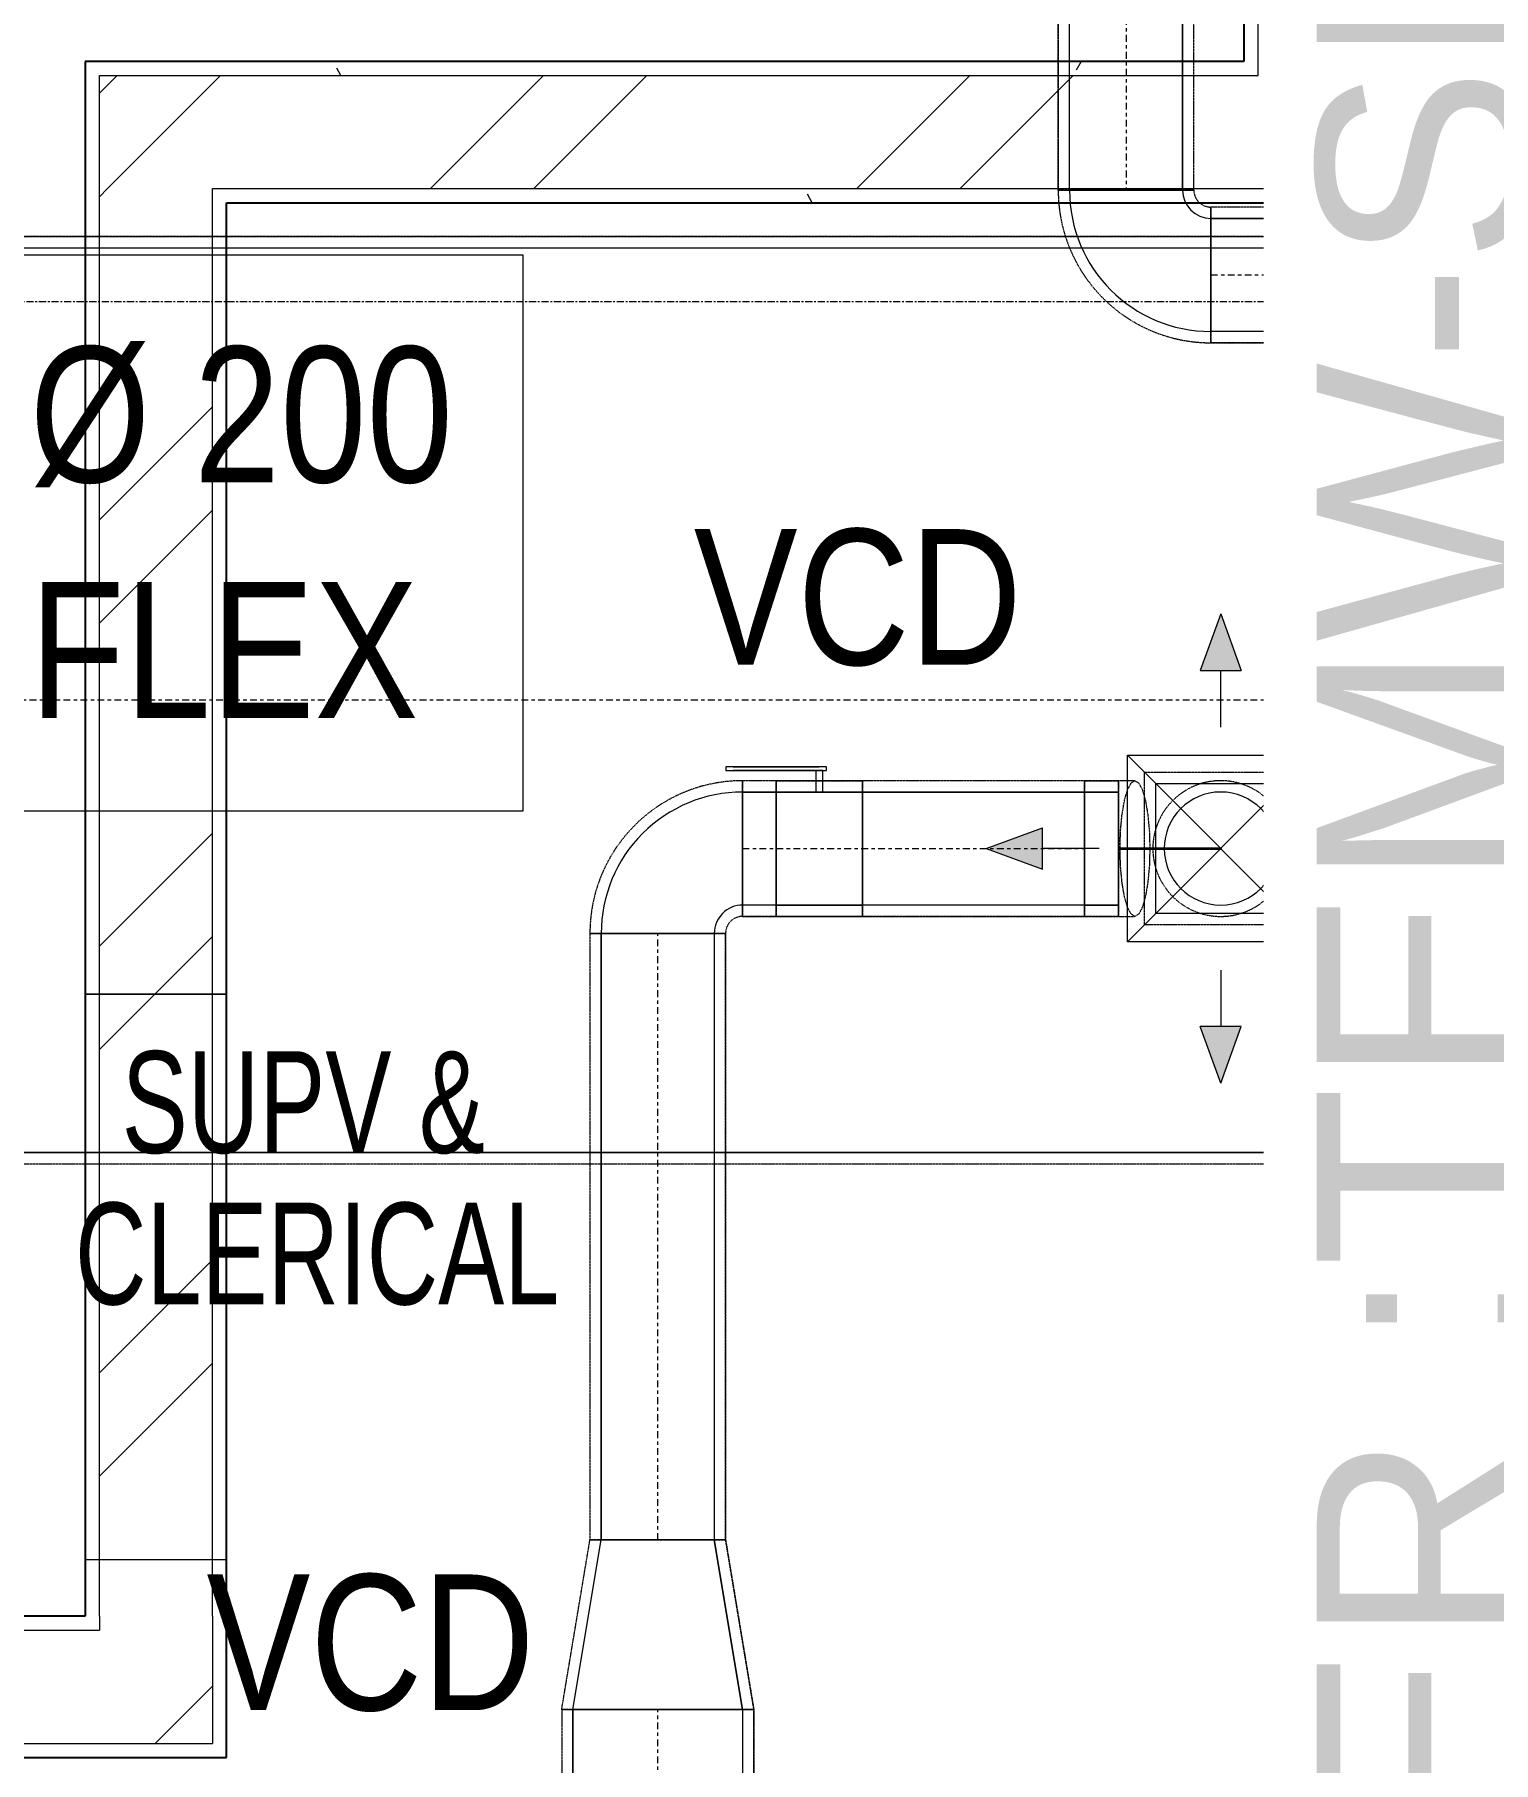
# Model space of a CAD drawing. Header units: inches. Extents: x -83664 to 20107, y -47222 to 19398.
# Drawn here: x 11663 to 14244, y -21348 to -18292 of the extents above; entities that cross this region are included whole.
import ezdxf

# ---------------------------------------------------------------- set-up
doc = ezdxf.new("R2010")
doc.units = ezdxf.units.IN
doc.header["$MEASUREMENT"] = 0
for name, pattern in [('Center', [29.999999, 12, -6, 6, -6]), ('Grid Line', [22.225, 12.7, -3.175, 3.175, -3.175]), ('Hidden 0_50', [1.0584, 0.5292, -0.5292])]:
    doc.linetypes.add(name, pattern=pattern)
for name, color, linetype, lineweight in [('A-DETL-GENF', 7, 'Continuous', 9), ('A-WALL', 7, 'Continuous', 9), ('A-WALL-PATT', 7, 'Continuous', 25), ('G-ANNO-TEXT', 7, 'Continuous', 9), ('M-HVAC-CDFF', 7, 'Continuous', 9), ('M-HVAC-DUCT-CNTR', 7, 'Center', 9), ('ROOM TAG', 7, 'Continuous', 9), ('S-GRID', 7, 'Continuous', 9)]:
    doc.layers.add(name, color=color, linetype=linetype, lineweight=lineweight)
for name, color, linetype, lineweight, true_color in [('FF ROOM TAG_dwg', 7, 'Continuous', 9, 0x767676), ('G-ANNO-SYMB', 7, 'Continuous', 9, 0x0091c9), ('M-HVAC-DUCT', 7, 'Continuous', 9, 0xffe97f)]:
    doc.layers.add(name, color=color, linetype=linetype, lineweight=lineweight, true_color=true_color)
doc.styles.add('Arial Narrow_20', font='ARIALN.TTF', dxfattribs={"width": 0.85, "height": 4572})
doc.styles.add('Arial Narrow_21', font='ARIALN.TTF', dxfattribs={"height": 240})
doc.styles.add('Arial_11', font='arial.ttf', dxfattribs={"height": 375})
pattern_1 = [(0, (0, 0), (1219.2, 304.8), [50.292, -864.108, 50.292, -864.108, -4876.8]), (0, (0, 0), (1219.2, 304.8), [-1828.8, 50.292, -1778.508, 50.292, -864.108, -2133.6]), (0, (0, 0), (1219.2, 304.8), [-4572, 50.292, -559.308, 50.292, -1473.708]), (120, (457.2, 152.4), (-873.56454, 903.45817), [50.292, -864.108, 50.292, -864.108, -4876.8]), (120, (457.2, 152.4), (-873.56454, 903.45817), [-1828.8, 50.292, -1778.508, 50.292, -864.108, -2133.6]), (120, (457.2, 152.4), (-873.56454, 903.45817), [-4572, 50.292, -559.308, 50.292, -1473.708]), (240, (609.6, 762), (-345.63546, -1208.25817), [50.292, -864.108, 50.292, -864.108, -4876.8]), (240, (609.6, 762), (-345.63546, -1208.25817), [-1828.8, 50.292, -1778.508, 50.292, -864.108, -2133.6]), (240, (609.6, 762), (-345.63546, -1208.25817), [-4572, 50.292, -559.308, 50.292, -1473.708])]
pattern_2 = [(45, (0, 0), (-377.1708, 377.1708), []), (45, (0, 571.5), (-377.1708, 377.1708), [])]

# ---------------------------------------------------------------- blocks, each defined once
blk = doc.blocks.new('GCE-AT-Supply Air Rectangular Diffuser - 230x230-7604639-FIRST FLOOR AC CONDITIONING LAYOUT - PART A')
at = {"layer": 'A-DETL-GENF', "true_color": 0xff7f00}
for points in [[(36.4, 315), (0, 415), (-36.4, 315)], [(-315, -36.4), (-315, 36.4), (-415, 0)], [(315, -36.4), (415, 0), (315, 36.4)], [(0, -415), (36.4, -315), (-36.4, -315)]]:
    blk.add_hatch(color=30, dxfattribs=at).paths.add_polyline_path(points)
at = {"layer": 'A-DETL-GENF', "color": 30, "true_color": 0xff7f00}
for p, q in [((0, 415), (-36.4, 315)), ((0, 415), (36.4, 315)), ((-36.4, 315), (36.4, 315)), ((0, 215), (0, 315)), ((-165, -165), (165, 165)), ((-165, 165), (165, -165)), ((-165, -165), (-165, 165)), ((-165, 165), (165, 165)), ((165, 165), (165, -165)), ((-415, 0), (-315, 36.4)), ((-315, -36.4), (-315, 36.4)), ((315, 36.4), (315, -36.4)), ((415, 0), (315, 36.4)), ((215, 0), (315, 0)), ((-415, 0), (-315, -36.4)), ((-215, 0), (-315, 0)), ((415, 0), (315, -36.4)), ((165, -165), (-165, -165)), ((0, -215), (0, -315)), ((36.4, -315), (-36.4, -315)), ((0, -415), (-36.4, -315)), ((0, -415), (36.4, -315))]:
    blk.add_line(p, q, dxfattribs=at)
blk = doc.blocks.new('M_Rectangular Transition - Length - Standard-8295429-FIRST FLOOR AC CONDITIONING LAYOUT - PART A')
at = {"layer": 'M-HVAC-DUCT', "color": 30, "true_color": 0xff7f00}
for p, q in [((0, 150), (0, -150)), ((0, 150), (300, 100)), ((0, 150), (300, 100)), ((0, -150), (0, 150)), ((300, -100), (300, 100)), ((300, 100), (300, -100)), ((0, -150), (300, -100)), ((300, -100), (0, -150))]:
    blk.add_line(p, q, dxfattribs=at)
blk = doc.blocks.new('M_Rectangular Elbow - Radius - 0_75 W-V33-FIRST FLOOR AC CONDITIONING LAYOUT - PART A')
at = {"layer": 'M-HVAC-DUCT', "color": 30, "true_color": 0xff7f00}
for p, q in [((-100, 150), (100, 150)), ((100, 150), (-100, 150)), ((-150, 100), (-150, -100)), ((-150, -100), (-150, 100))]:
    blk.add_line(p, q, dxfattribs=at)
for radius in [50, 50, 250, 250]:
    blk.add_arc((-150, 150), radius, 270, 0, dxfattribs=at)
blk = doc.blocks.new('M_Rectangular to Round Transition - Angle - 45 Degree-7600566-FIRST FLOOR AC CONDITIONING LAYOUT - PART A')
at = {"layer": 'M-HVAC-DUCT', "color": 30, "true_color": 0xff7f00}
for p, q in [((0, 100), (60.4, 100)), ((60.4, 100), (0, 100)), ((0, 100), (0, -100)), ((0, -100), (0, 100)), ((60.4, 0), (60.4, 100)), ((60.4, 0), (60.4, 100)), ((60.4, -100), (60.4, 0)), ((60.4, -100), (60.4, 0)), ((0, -100), (60.4, -100)), ((60.4, -100), (0, -100))]:
    blk.add_line(p, q, dxfattribs=at)
blk = doc.blocks.new('M_Rectangular to Round Transition - Angle - 45 Degree-V22-FIRST FLOOR AC CONDITIONING LAYOUT - PART A')
at = {"layer": 'M-HVAC-DUCT', "color": 30, "true_color": 0xff7f00}
for p, q in [((162294.4, 92218.2), (162524.4, 92218.2)), ((162294.4, 91988.2), (162294.4, 92218.2)), ((162524.4, 92218.2), (162524.4, 91988.2)), ((162524.4, 91988.2), (162294.4, 91988.2))]:
    blk.add_line(p, q, dxfattribs=at)
for start, end in [(90, 180), (0, 90), (180, 270), (270, 0)]:
    blk.add_arc((162409.4, 92103.2), 100, start, end, dxfattribs=at)
blk = doc.blocks.new('TEMW-ME-DMP-Volume Control Damper - Standard-V35-FIRST FLOOR AC CONDITIONING LAYOUT - PART A')
at = {"layer": 'M-HVAC-DUCT'}
for p, q in [((-165.1, 144.4), (-165.1, 138.1)), ((-152.4, 144.4), (-165.1, 144.4)), ((-165.1, 138.1), (-152.4, 138.1)), ((0, 144.4), (-152.4, 144.4)), ((-152.4, 144.4), (0, 144.4)), ((0, 138.1), (-152.4, 138.1)), ((-152.4, 138.1), (0, 138.1)), ((-6.3, 138.1), (-6.3, 100)), ((6.4, 138.1), (-6.3, 138.1)), ((6.4, 138.1), (-6.3, 138.1)), ((12.7, 144.4), (0, 144.4)), ((0, 138.1), (12.7, 138.1)), ((6.4, 100), (6.4, 138.1)), ((12.7, 138.1), (12.7, 144.4)), ((-76.2, 100), (-76.2, -100)), ((-76.2, -100), (-76.2, 100)), ((76.2, 100), (-76.2, 100)), ((-76.2, 100), (76.2, 100)), ((-76.2, 100), (76.2, 100)), ((-6.3, 100), (6.4, 100)), ((-6.3, 100), (6.4, 100)), ((76.2, 100), (76.2, -100)), ((76.2, -100), (76.2, 100)), ((-76.2, -100), (76.2, -100)), ((-76.2, -100), (76.2, -100)), ((-76.2, -100), (76.2, -100))]:
    blk.add_line(p, q, dxfattribs=at)
blk = doc.blocks.new('M_Rectangular Elbow - Radius - 0_75 W-7332084-FIRST FLOOR AC CONDITIONING LAYOUT - PART A')
at = {"layer": 'M-HVAC-DUCT', "color": 6, "true_color": 0xff00ff}
for p, q in [((-100, 150), (100, 150)), ((100, 150), (-100, 150)), ((-150, 100), (-150, -100)), ((-150, -100), (-150, 100))]:
    blk.add_line(p, q, dxfattribs=at)
for radius in [50, 50, 250, 250]:
    blk.add_arc((-150, 150), radius, 270, 0, dxfattribs=at)
blk = doc.blocks.new('TEMW-SMBZ-HO-BM-HVAC-00002_rvt-1-FIRST FLOOR AC CONDITIONING LAYOUT - PART A')
at = {"layer": 'M-HVAC-DUCT', "color": 6, "linetype": 'Hidden 0_50', "true_color": 0xff00ff}
for p, q in [((164930.8, 81489.5), (164930.8, 79805)), ((164930.8, 79805), (164930.8, 81489.5)), ((165170.8, 79805), (165170.8, 81489.5)), ((165170.8, 79805), (165170.8, 81489.5)), ((165170.8, 79805), (164930.8, 79805)), ((164930.8, 79805), (165170.8, 79805)), ((164930.8, 79805), (165170.8, 79805)), ((165170.8, 79805), (164930.8, 79805)), ((165200.8, 79535), (165200.8, 79775)), ((165200.8, 79775), (165200.8, 79535)), ((165700.8, 79775), (165200.8, 79775)), ((165700.8, 79775), (165200.8, 79775)), ((165200.8, 79535), (165200.8, 79775)), ((165200.8, 79775), (165200.8, 79535)), ((165700.8, 79535), (165700.8, 79775)), ((165700.8, 79775), (165700.8, 79535)), ((165700.8, 79775), (165700.8, 79535)), ((165700.8, 79535), (165700.8, 79775)), ((165200.8, 79535), (165700.8, 79535)), ((165700.8, 79535), (165200.8, 79535))]:
    blk.add_line(p, q, dxfattribs=at)
at = {"layer": 'M-HVAC-DUCT', "color": 6, "true_color": 0xff00ff}
for p, q in [((164950.8, 79805), (164950.8, 81489.5)), ((164950.8, 79805), (164950.8, 81489.5)), ((165150.8, 81489.5), (165150.8, 79805)), ((165150.8, 79805), (165150.8, 81489.5)), ((165150.8, 79805), (164950.8, 79805)), ((164950.8, 79805), (165150.8, 79805)), ((165200.8, 79755), (165200.8, 79555)), ((165200.8, 79555), (165200.8, 79755)), ((165200.8, 79755), (165700.8, 79755)), ((165700.8, 79755), (165200.8, 79755)), ((165700.8, 79755), (165700.8, 79555)), ((165700.8, 79555), (165700.8, 79755)), ((165700.8, 79555), (165200.8, 79555)), ((165700.8, 79555), (165200.8, 79555))]:
    blk.add_line(p, q, dxfattribs=at)
at = {"layer": 'M-HVAC-DUCT', "color": 30, "linetype": 'Hidden 0_50', "true_color": 0xff7f00}
for p, q in [((166333, 79722.7), (161353, 79722.7)), ((161353, 79722.7), (166333, 79722.7)), ((164372.3, 78520.4), (164372.3, 78760.4)), ((164372.3, 78760.4), (164372.3, 78520.4)), ((164977.3, 78760.4), (164372.3, 78760.4)), ((164977.3, 78760.4), (164372.3, 78760.4)), ((164372.3, 78520.4), (164372.3, 78760.4)), ((164372.3, 78760.4), (164372.3, 78520.4)), ((164977.3, 78520.4), (164977.3, 78760.4)), ((164977.3, 78760.4), (164977.3, 78520.4)), ((164977.3, 78760.4), (165037.7, 78760.4)), ((165037.7, 78760.4), (164977.3, 78760.4)), ((164977.3, 78520.4), (164977.3, 78760.4)), ((164977.3, 78760.4), (164977.3, 78520.4)), ((165066.5, 78760.4), (165037.7, 78760.4)), ((165037.7, 78760.4), (165037.7, 78520.4)), ((165037.7, 78760.4), (165037.7, 78520.4)), ((165066.5, 78760.4), (165037.7, 78760.4)), ((165037.7, 78640.4), (165037.7, 78760.4)), ((165037.7, 78640.4), (165037.7, 78760.4)), ((165083.2, 78505.4), (165083.2, 78775.4)), ((165083.2, 78775.4), (165353.2, 78775.4)), ((165353.2, 78775.4), (165353.2, 78505.4)), ((165037.7, 78520.4), (165037.7, 78640.4)), ((165037.7, 78520.4), (165037.7, 78640.4)), ((164372.3, 78520.4), (164977.3, 78520.4)), ((164977.3, 78520.4), (164372.3, 78520.4)), ((164977.3, 78520.4), (165037.7, 78520.4)), ((165037.7, 78520.4), (164977.3, 78520.4)), ((165037.7, 78520.4), (165066.5, 78520.4)), ((165037.7, 78520.4), (165066.5, 78520.4)), ((164342.3, 78490.4), (164102.3, 78490.4)), ((164102.3, 78490.4), (164342.3, 78490.4)), ((164102.3, 78490.4), (164102.3, 77417.8)), ((164102.3, 78490.4), (164102.3, 77417.8)), ((164102.3, 78490.4), (164342.3, 78490.4)), ((164342.3, 78490.4), (164102.3, 78490.4)), ((164342.3, 77417.8), (164342.3, 78490.4)), ((164342.3, 78490.4), (164342.3, 77417.8)), ((165353.2, 78505.4), (165083.2, 78505.4)), ((161353, 78082.7), (166333, 78082.7)), ((161353, 78082.7), (166333, 78082.7)), ((164052.3, 77117.8), (164102.3, 77417.8)), ((164052.3, 77117.8), (164102.3, 77417.8)), ((164342.3, 77417.8), (164102.3, 77417.8)), ((164102.3, 77417.8), (164342.3, 77417.8)), ((164342.3, 77417.8), (164102.3, 77417.8)), ((164102.3, 77417.8), (164342.3, 77417.8)), ((164392.3, 77117.8), (164342.3, 77417.8)), ((164342.3, 77417.8), (164392.3, 77117.8)), ((164392.3, 77117.8), (164052.3, 77117.8)), ((164052.3, 77117.8), (164392.3, 77117.8)), ((164052.3, 77117.8), (164052.3, 76512.8)), ((164052.3, 77117.8), (164052.3, 76512.8)), ((164052.3, 77117.8), (164392.3, 77117.8)), ((164392.3, 77117.8), (164052.3, 77117.8)), ((164392.3, 76512.8), (164392.3, 77117.8)), ((164392.3, 77117.8), (164392.3, 76512.8))]:
    blk.add_line(p, q, dxfattribs=at)
at = {"layer": 'M-HVAC-DUCT', "color": 30, "true_color": 0xff7f00}
for p, q in [((161353, 79702.7), (166333, 79702.7)), ((161353, 79702.7), (166333, 79702.7)), ((164372.3, 78740.4), (164372.3, 78540.4)), ((164372.3, 78540.4), (164372.3, 78740.4)), ((164372.3, 78740.4), (164977.3, 78740.4)), ((164977.3, 78740.4), (164372.3, 78740.4)), ((164977.3, 78740.4), (164977.3, 78540.4)), ((164977.3, 78540.4), (164977.3, 78740.4)), ((164977.3, 78540.4), (164372.3, 78540.4)), ((164977.3, 78540.4), (164372.3, 78540.4)), ((164122.3, 78490.4), (164322.3, 78490.4)), ((164322.3, 78490.4), (164122.3, 78490.4)), ((164122.3, 77417.8), (164122.3, 78490.4)), ((164122.3, 78490.4), (164122.3, 77417.8)), ((164322.3, 78490.4), (164322.3, 77417.8)), ((164322.3, 78490.4), (164322.3, 77417.8)), ((166333, 78102.7), (161353, 78102.7)), ((161353, 78102.7), (166333, 78102.7)), ((164122.3, 77417.8), (164322.3, 77417.8)), ((164322.3, 77417.8), (164122.3, 77417.8)), ((164072.3, 77117.8), (164372.3, 77117.8)), ((164372.3, 77117.8), (164072.3, 77117.8)), ((164072.3, 76512.8), (164072.3, 77117.8)), ((164072.3, 77117.8), (164072.3, 76512.8)), ((164372.3, 77117.8), (164372.3, 76512.8)), ((164372.3, 77117.8), (164372.3, 76512.8))]:
    blk.add_line(p, q, dxfattribs=at)
at = {"layer": 'M-HVAC-DUCT', "linetype": 'Hidden 0_50'}
for p, q in [((164431.9, 78520.4), (164431.9, 78760.4)), ((164431.9, 78760.4), (164584.3, 78760.4)), ((164584.3, 78760.4), (164431.9, 78760.4)), ((164431.9, 78760.4), (164431.9, 78520.4)), ((164584.3, 78760.4), (164584.3, 78520.4)), ((164584.3, 78520.4), (164584.3, 78760.4)), ((164584.3, 78520.4), (164431.9, 78520.4)), ((164431.9, 78520.4), (164584.3, 78520.4))]:
    blk.add_line(p, q, dxfattribs=at)
at = {"layer": 'M-HVAC-DUCT', "color": 30, "linetype": 'Hidden 0_50', "true_color": 0xff7f00, "flags": 128}
for points in [[(165066.5, 78520.4), (165059.7, 78524.5), (165053.3, 78536.5), (165047.9, 78555.5), (165043.7, 78580.4), (165041, 78609.3), (165040.1, 78640.4), (165041, 78671.4), (165043.7, 78700.4), (165047.9, 78725.2), (165053.3, 78744.3), (165059.7, 78756.3), (165066.5, 78760.4)], [(165066.5, 78760.4), (165073.3, 78756.3), (165079.7, 78744.3), (165085.1, 78725.2), (165089.3, 78700.4), (165092, 78671.4), (165092.9, 78640.4), (165092, 78609.3), (165089.3, 78580.4), (165085.1, 78555.5), (165079.7, 78536.5), (165073.3, 78524.5), (165066.5, 78520.4)]]:
    blk.add_lwpolyline(points, dxfattribs=at)
at = {"layer": 'M-HVAC-DUCT', "color": 6, "linetype": 'Hidden 0_50', "true_color": 0xff00ff}
for centre, radius, start, end in [((165200.8, 79805), 270, 180, 270), ((165200.8, 79805), 270, 180, 270), ((165200.8, 79805), 30, 180, 270), ((165200.8, 79805), 30, 180, 270), ((165700.8, 79505), 270, 0, 90), ((165700.8, 79505), 270, 0, 90), ((165700.8, 79505), 30, 0, 90), ((165700.8, 79505), 30, 0, 90)]:
    blk.add_arc(centre, radius, start, end, dxfattribs=at)
at = {"layer": 'M-HVAC-DUCT', "color": 30, "linetype": 'Hidden 0_50', "true_color": 0xff7f00}
for centre, radius, start, end in [((164372.3, 78490.4), 270, 90, 180), ((164372.3, 78490.4), 270, 90, 180), ((165218.2, 78640.4), 120, 90, 180), ((165218.2, 78640.4), 120, 0, 90), ((165218.2, 78640.4), 120, 180, 270), ((165218.2, 78640.4), 120, 270, 0), ((164372.3, 78490.4), 30, 90, 180), ((164372.3, 78490.4), 30, 90, 180)]:
    blk.add_arc(centre, radius, start, end, dxfattribs=at)
at = {"layer": 'M-HVAC-DUCT-CNTR', "color": 6, "true_color": 0xff00ff}
for p, q in [((165050.8, 81489.5), (165050.8, 79805)), ((165200.8, 79655), (165700.8, 79655))]:
    blk.add_line(p, q, dxfattribs=at)
at = {"layer": 'M-HVAC-DUCT-CNTR', "color": 30, "true_color": 0xff7f00}
for p, q in [((166333, 78902.7), (161353, 78902.7)), ((164372.3, 78640.4), (164977.3, 78640.4)), ((164222.3, 77417.8), (164222.3, 78490.4)), ((164222.3, 76512.8), (164222.3, 77117.8))]:
    blk.add_line(p, q, dxfattribs=at)
at = {"layer": 'M-HVAC-DUCT-CNTR', "color": 30, "linetype": 'Continuous', "lineweight": 35, "true_color": 0xff7f00}
blk.add_open_spline([(165037.7, 78640.4), (165227.4, 78640.4), (165218.2, 78640.4), (165218.2, 78640.4)], degree=3, dxfattribs=at)
at = {"layer": 'M-HVAC-CDFF', "color": 6, "linetype": 'Hidden 0_50', "lineweight": 9, "true_color": 0xff00ff}
blk.add_blockref('GCE-AT-Supply Air Rectangular Diffuser - 230x230-7604639-FIRST FLOOR AC CONDITIONING LAYOUT - PART A', (165218.2, 78640.4), dxfattribs=at)
at = {"layer": 'M-HVAC-DUCT', "color": 6, "linetype": 'Hidden 0_50', "lineweight": 9, "true_color": 0xff00ff}
for name, p, rotation in [('M_Rectangular Elbow - Radius - 0_75 W-7332084-FIRST FLOOR AC CONDITIONING LAYOUT - PART A', (165050.8, 79655), 270), ('M_Rectangular Elbow - Radius - 0_75 W-V33-FIRST FLOOR AC CONDITIONING LAYOUT - PART A', (164222.3, 78640.4), 180), ('M_Rectangular Transition - Length - Standard-8295429-FIRST FLOOR AC CONDITIONING LAYOUT - PART A', (164222.3, 77117.8), 90)]:
    blk.add_blockref(name, p, dxfattribs=dict(at, rotation=rotation))
for name, p in [('TEMW-ME-DMP-Volume Control Damper - Standard-V35-FIRST FLOOR AC CONDITIONING LAYOUT - PART A', (164508.1, 78640.4)), ('M_Rectangular to Round Transition - Angle - 45 Degree-7600566-FIRST FLOOR AC CONDITIONING LAYOUT - PART A', (164977.3, 78640.4)), ('M_Rectangular to Round Transition - Angle - 45 Degree-V22-FIRST FLOOR AC CONDITIONING LAYOUT - PART A', (2808.9, -13462.8))]:
    blk.add_blockref(name, p, dxfattribs=at)
blk = doc.blocks.new('TEMW-SMBZ-HO-BM-HVAC-00002_rvt-2-FIRST FLOOR AC CONDITIONING LAYOUT - PART A')
at = {"layer": 'M-HVAC-DUCT', "color": 6, "linetype": 'Hidden 0_50', "true_color": 0xff00ff}
for p, q in [((164930.8, 81489.5), (164930.8, 79805)), ((164930.8, 79805), (164930.8, 81489.5)), ((165170.8, 79805), (165170.8, 81489.5)), ((165170.8, 79805), (165170.8, 81489.5)), ((165170.8, 79805), (164930.8, 79805)), ((164930.8, 79805), (165170.8, 79805)), ((164930.8, 79805), (165170.8, 79805)), ((165170.8, 79805), (164930.8, 79805)), ((165200.8, 79535), (165200.8, 79775)), ((165200.8, 79775), (165200.8, 79535)), ((165700.8, 79775), (165200.8, 79775)), ((165700.8, 79775), (165200.8, 79775)), ((165200.8, 79535), (165200.8, 79775)), ((165200.8, 79775), (165200.8, 79535)), ((165700.8, 79535), (165700.8, 79775)), ((165700.8, 79775), (165700.8, 79535)), ((165700.8, 79775), (165700.8, 79535)), ((165700.8, 79535), (165700.8, 79775)), ((165200.8, 79535), (165700.8, 79535)), ((165700.8, 79535), (165200.8, 79535))]:
    blk.add_line(p, q, dxfattribs=at)
at = {"layer": 'M-HVAC-DUCT', "color": 6, "true_color": 0xff00ff}
for p, q in [((164950.8, 79805), (164950.8, 81489.5)), ((164950.8, 79805), (164950.8, 81489.5)), ((165150.8, 81489.5), (165150.8, 79805)), ((165150.8, 79805), (165150.8, 81489.5)), ((165150.8, 79805), (164950.8, 79805)), ((164950.8, 79805), (165150.8, 79805)), ((165200.8, 79755), (165200.8, 79555)), ((165200.8, 79555), (165200.8, 79755)), ((165200.8, 79755), (165700.8, 79755)), ((165700.8, 79755), (165200.8, 79755)), ((165700.8, 79755), (165700.8, 79555)), ((165700.8, 79555), (165700.8, 79755)), ((165700.8, 79555), (165200.8, 79555)), ((165700.8, 79555), (165200.8, 79555))]:
    blk.add_line(p, q, dxfattribs=at)
at = {"layer": 'M-HVAC-DUCT', "color": 30, "linetype": 'Hidden 0_50', "true_color": 0xff7f00}
for p, q in [((166333, 79722.7), (161353, 79722.7)), ((161353, 79722.7), (166333, 79722.7)), ((164372.3, 78520.4), (164372.3, 78760.4)), ((164372.3, 78760.4), (164372.3, 78520.4)), ((164977.3, 78760.4), (164372.3, 78760.4)), ((164977.3, 78760.4), (164372.3, 78760.4)), ((164372.3, 78520.4), (164372.3, 78760.4)), ((164372.3, 78760.4), (164372.3, 78520.4)), ((164977.3, 78520.4), (164977.3, 78760.4)), ((164977.3, 78760.4), (164977.3, 78520.4)), ((164977.3, 78760.4), (165037.7, 78760.4)), ((165037.7, 78760.4), (164977.3, 78760.4)), ((164977.3, 78520.4), (164977.3, 78760.4)), ((164977.3, 78760.4), (164977.3, 78520.4)), ((165066.5, 78760.4), (165037.7, 78760.4)), ((165037.7, 78760.4), (165037.7, 78520.4)), ((165037.7, 78760.4), (165037.7, 78520.4)), ((165066.5, 78760.4), (165037.7, 78760.4)), ((165037.7, 78640.4), (165037.7, 78760.4)), ((165037.7, 78640.4), (165037.7, 78760.4)), ((165083.2, 78505.4), (165083.2, 78775.4)), ((165083.2, 78775.4), (165353.2, 78775.4)), ((165353.2, 78775.4), (165353.2, 78505.4)), ((165037.7, 78520.4), (165037.7, 78640.4)), ((165037.7, 78520.4), (165037.7, 78640.4)), ((164372.3, 78520.4), (164977.3, 78520.4)), ((164977.3, 78520.4), (164372.3, 78520.4)), ((164977.3, 78520.4), (165037.7, 78520.4)), ((165037.7, 78520.4), (164977.3, 78520.4)), ((165037.7, 78520.4), (165066.5, 78520.4)), ((165037.7, 78520.4), (165066.5, 78520.4)), ((164342.3, 78490.4), (164102.3, 78490.4)), ((164102.3, 78490.4), (164342.3, 78490.4)), ((164102.3, 78490.4), (164102.3, 77417.8)), ((164102.3, 78490.4), (164102.3, 77417.8)), ((164102.3, 78490.4), (164342.3, 78490.4)), ((164342.3, 78490.4), (164102.3, 78490.4)), ((164342.3, 77417.8), (164342.3, 78490.4)), ((164342.3, 78490.4), (164342.3, 77417.8)), ((165353.2, 78505.4), (165083.2, 78505.4)), ((161353, 78082.7), (166333, 78082.7)), ((161353, 78082.7), (166333, 78082.7)), ((164052.3, 77117.8), (164102.3, 77417.8)), ((164052.3, 77117.8), (164102.3, 77417.8)), ((164342.3, 77417.8), (164102.3, 77417.8)), ((164102.3, 77417.8), (164342.3, 77417.8)), ((164342.3, 77417.8), (164102.3, 77417.8)), ((164102.3, 77417.8), (164342.3, 77417.8)), ((164392.3, 77117.8), (164342.3, 77417.8)), ((164342.3, 77417.8), (164392.3, 77117.8)), ((164392.3, 77117.8), (164052.3, 77117.8)), ((164052.3, 77117.8), (164392.3, 77117.8)), ((164052.3, 77117.8), (164052.3, 76512.8)), ((164052.3, 77117.8), (164052.3, 76512.8)), ((164052.3, 77117.8), (164392.3, 77117.8)), ((164392.3, 77117.8), (164052.3, 77117.8)), ((164392.3, 76512.8), (164392.3, 77117.8)), ((164392.3, 77117.8), (164392.3, 76512.8))]:
    blk.add_line(p, q, dxfattribs=at)
at = {"layer": 'M-HVAC-DUCT', "color": 30, "true_color": 0xff7f00}
for p, q in [((161353, 79702.7), (166333, 79702.7)), ((161353, 79702.7), (166333, 79702.7)), ((164372.3, 78740.4), (164372.3, 78540.4)), ((164372.3, 78540.4), (164372.3, 78740.4)), ((164372.3, 78740.4), (164977.3, 78740.4)), ((164977.3, 78740.4), (164372.3, 78740.4)), ((164977.3, 78740.4), (164977.3, 78540.4)), ((164977.3, 78540.4), (164977.3, 78740.4)), ((164977.3, 78540.4), (164372.3, 78540.4)), ((164977.3, 78540.4), (164372.3, 78540.4)), ((164122.3, 78490.4), (164322.3, 78490.4)), ((164322.3, 78490.4), (164122.3, 78490.4)), ((164122.3, 77417.8), (164122.3, 78490.4)), ((164122.3, 78490.4), (164122.3, 77417.8)), ((164322.3, 78490.4), (164322.3, 77417.8)), ((164322.3, 78490.4), (164322.3, 77417.8)), ((166333, 78102.7), (161353, 78102.7)), ((161353, 78102.7), (166333, 78102.7)), ((164122.3, 77417.8), (164322.3, 77417.8)), ((164322.3, 77417.8), (164122.3, 77417.8)), ((164072.3, 77117.8), (164372.3, 77117.8)), ((164372.3, 77117.8), (164072.3, 77117.8)), ((164072.3, 76512.8), (164072.3, 77117.8)), ((164072.3, 77117.8), (164072.3, 76512.8)), ((164372.3, 77117.8), (164372.3, 76512.8)), ((164372.3, 77117.8), (164372.3, 76512.8))]:
    blk.add_line(p, q, dxfattribs=at)
at = {"layer": 'M-HVAC-DUCT', "linetype": 'Hidden 0_50'}
for p, q in [((164431.9, 78520.4), (164431.9, 78760.4)), ((164431.9, 78760.4), (164584.3, 78760.4)), ((164584.3, 78760.4), (164431.9, 78760.4)), ((164431.9, 78760.4), (164431.9, 78520.4)), ((164584.3, 78760.4), (164584.3, 78520.4)), ((164584.3, 78520.4), (164584.3, 78760.4)), ((164584.3, 78520.4), (164431.9, 78520.4)), ((164431.9, 78520.4), (164584.3, 78520.4))]:
    blk.add_line(p, q, dxfattribs=at)
at = {"layer": 'M-HVAC-DUCT', "color": 30, "linetype": 'Hidden 0_50', "true_color": 0xff7f00, "flags": 128}
for points in [[(165066.5, 78520.4), (165059.7, 78524.5), (165053.3, 78536.5), (165047.9, 78555.5), (165043.7, 78580.4), (165041, 78609.3), (165040.1, 78640.4), (165041, 78671.4), (165043.7, 78700.4), (165047.9, 78725.2), (165053.3, 78744.3), (165059.7, 78756.3), (165066.5, 78760.4)], [(165066.5, 78760.4), (165073.3, 78756.3), (165079.7, 78744.3), (165085.1, 78725.2), (165089.3, 78700.4), (165092, 78671.4), (165092.9, 78640.4), (165092, 78609.3), (165089.3, 78580.4), (165085.1, 78555.5), (165079.7, 78536.5), (165073.3, 78524.5), (165066.5, 78520.4)]]:
    blk.add_lwpolyline(points, dxfattribs=at)
at = {"layer": 'M-HVAC-DUCT', "color": 6, "linetype": 'Hidden 0_50', "true_color": 0xff00ff}
for centre, radius, start, end in [((165200.8, 79805), 270, 180, 270), ((165200.8, 79805), 270, 180, 270), ((165200.8, 79805), 30, 180, 270), ((165200.8, 79805), 30, 180, 270), ((165700.8, 79505), 270, 0, 90), ((165700.8, 79505), 270, 0, 90), ((165700.8, 79505), 30, 0, 90), ((165700.8, 79505), 30, 0, 90)]:
    blk.add_arc(centre, radius, start, end, dxfattribs=at)
at = {"layer": 'M-HVAC-DUCT', "color": 30, "linetype": 'Hidden 0_50', "true_color": 0xff7f00}
for centre, radius, start, end in [((164372.3, 78490.4), 270, 90, 180), ((164372.3, 78490.4), 270, 90, 180), ((165218.2, 78640.4), 120, 90, 180), ((165218.2, 78640.4), 120, 0, 90), ((165218.2, 78640.4), 120, 180, 270), ((165218.2, 78640.4), 120, 270, 0), ((164372.3, 78490.4), 30, 90, 180), ((164372.3, 78490.4), 30, 90, 180)]:
    blk.add_arc(centre, radius, start, end, dxfattribs=at)
at = {"layer": 'M-HVAC-DUCT-CNTR', "color": 6, "true_color": 0xff00ff}
for p, q in [((165050.8, 81489.5), (165050.8, 79805)), ((165200.8, 79655), (165700.8, 79655))]:
    blk.add_line(p, q, dxfattribs=at)
at = {"layer": 'M-HVAC-DUCT-CNTR', "color": 30, "true_color": 0xff7f00}
for p, q in [((166333, 78902.7), (161353, 78902.7)), ((164372.3, 78640.4), (164977.3, 78640.4)), ((164222.3, 77417.8), (164222.3, 78490.4)), ((164222.3, 76512.8), (164222.3, 77117.8))]:
    blk.add_line(p, q, dxfattribs=at)
at = {"layer": 'M-HVAC-DUCT-CNTR', "color": 30, "linetype": 'Continuous', "lineweight": 35, "true_color": 0xff7f00}
blk.add_open_spline([(165037.7, 78640.4), (165227.4, 78640.4), (165218.2, 78640.4), (165218.2, 78640.4)], degree=3, dxfattribs=at)
at = {"layer": 'M-HVAC-CDFF', "color": 6, "linetype": 'Hidden 0_50', "lineweight": 9, "true_color": 0xff00ff}
blk.add_blockref('GCE-AT-Supply Air Rectangular Diffuser - 230x230-7604639-FIRST FLOOR AC CONDITIONING LAYOUT - PART A', (165218.2, 78640.4), dxfattribs=at)
at = {"layer": 'M-HVAC-DUCT', "color": 6, "linetype": 'Hidden 0_50', "lineweight": 9, "true_color": 0xff00ff}
for name, p, rotation in [('M_Rectangular Elbow - Radius - 0_75 W-7332084-FIRST FLOOR AC CONDITIONING LAYOUT - PART A', (165050.8, 79655), 270), ('M_Rectangular Elbow - Radius - 0_75 W-V33-FIRST FLOOR AC CONDITIONING LAYOUT - PART A', (164222.3, 78640.4), 180), ('M_Rectangular Transition - Length - Standard-8295429-FIRST FLOOR AC CONDITIONING LAYOUT - PART A', (164222.3, 77117.8), 90)]:
    blk.add_blockref(name, p, dxfattribs=dict(at, rotation=rotation))
for name, p in [('TEMW-ME-DMP-Volume Control Damper - Standard-V35-FIRST FLOOR AC CONDITIONING LAYOUT - PART A', (164508.1, 78640.4)), ('M_Rectangular to Round Transition - Angle - 45 Degree-7600566-FIRST FLOOR AC CONDITIONING LAYOUT - PART A', (164977.3, 78640.4)), ('M_Rectangular to Round Transition - Angle - 45 Degree-V22-FIRST FLOOR AC CONDITIONING LAYOUT - PART A', (2808.9, -13462.8))]:
    blk.add_blockref(name, p, dxfattribs=at)
blk = doc.blocks.new('SMBZ_Hospital Arch Model_2026_01_29_rvt-1-FIRST FLOOR AC CONDITIONING LAYOUT - PART A')
at = {"layer": 'A-WALL-PATT', "lineweight": 9, "true_color": 0xbbbbbb}
h = blk.add_hatch(dxfattribs=at)
h.set_pattern_fill('FP_12', color=9, style=0, pattern_type=2)
h.set_pattern_definition(pattern_2)
h.paths.add_polyline_path([(165284.4, 80007.7), (165484.4, 80007.7), (165484.4, 80448.4), (165284.4, 80448.4), (165284.4, 80032.7)])
h = blk.add_hatch(dxfattribs=at)
h.set_pattern_fill('FP_13', color=9, style=0, pattern_type=2)
h.set_pattern_definition(pattern_1)
h.paths.add_polyline_path([(163209.4, 80007.7), (165284.4, 80007.7), (165284.4, 80032.7), (163209.4, 80032.7)])
h.paths.add_polyline_path([(166584.4, 80007.7), (166584.4, 80032.7), (165509.4, 80032.7), (165509.4, 80007.7), (166142.4, 80007.7)])
h = blk.add_hatch(dxfattribs=at)
h.set_pattern_fill('FP_13', color=9, style=0, pattern_type=2)
h.set_pattern_definition(pattern_1)
h.paths.add_polyline_path([(163234.4, 77282.7), (163234.4, 80007.7), (163209.4, 80007.7), (163209.4, 77282.7)])
h = blk.add_hatch(dxfattribs=at)
h.set_pattern_fill('FP_12', color=9, style=0, pattern_type=2)
h.set_pattern_definition(pattern_2)
h.paths.add_polyline_path([(166584.4, 79807.7), (166584.4, 80007.7), (163234.4, 80007.7), (163234.4, 79807.7), (166384.4, 79807.7)])
h = blk.add_hatch(dxfattribs=at)
h.set_pattern_fill('FP_12', color=9, style=0, pattern_type=2)
h.set_pattern_definition(pattern_2)
h.paths.add_polyline_path([(163234.4, 77257.7), (163434.4, 77257.7), (163434.4, 79807.7), (163234.4, 79807.7), (163234.4, 77282.7)])
h = blk.add_hatch(dxfattribs=at)
h.set_pattern_fill('FP_13', color=9, style=0, pattern_type=2)
h.set_pattern_definition(pattern_1)
h.paths.add_polyline_path([(166384.4, 79782.7), (166384.4, 79807.7), (163434.4, 79807.7), (163434.4, 79782.7), (166359.4, 79782.7)])
h = blk.add_hatch(dxfattribs=at)
h.set_pattern_fill('FP_13', color=9, style=0, pattern_type=2)
h.set_pattern_definition(pattern_1)
h.paths.add_polyline_path([(163434.4, 77057.7), (163459.4, 77057.7), (163459.4, 79782.7), (163434.4, 79782.7), (163434.4, 77257.7)])
h = blk.add_hatch(dxfattribs=at)
h.set_pattern_fill('FP_13', color=9, style=0, pattern_type=2)
h.set_pattern_definition(pattern_1)
h.paths.add_polyline_path([(163234.4, 77257.7), (163234.4, 77282.7), (160109.4, 77282.7), (160109.4, 77257.7), (162977.8, 77257.7)])
h = blk.add_hatch(dxfattribs=at)
h.set_pattern_fill('FP_12', color=9, style=0, pattern_type=2)
h.set_pattern_definition(pattern_2)
h.paths.add_polyline_path([(160604.4, 77057.7), (163434.4, 77057.7), (163434.4, 77257.7), (160079.4, 77257.7), (160079.4, 77057.7), (160208.9, 77057.7)])
at = {"layer": 'A-WALL', "color": 9, "lineweight": 25, "true_color": 0xbbbbbb}
for p, q in [((165259.4, 80448.4), (165259.4, 80032.7)), ((165509.4, 80032.7), (165509.4, 80448.4)), ((165259.4, 80032.7), (163209.4, 80032.7)), ((163209.4, 80032.7), (163209.4, 80007.7)), ((166584.4, 80032.7), (165509.4, 80032.7)), ((163209.4, 80007.7), (163209.4, 79782.7)), ((163209.4, 79782.7), (163209.4, 77282.7)), ((163459.4, 79782.7), (166359.4, 79782.7)), ((163459.4, 77282.7), (163459.4, 79782.7)), ((163209.4, 77282.7), (160109.4, 77282.7)), ((163459.4, 77057.7), (163459.4, 77282.7)), ((163459.4, 77032.7), (163459.4, 77057.7)), ((160109.4, 77032.7), (163459.4, 77032.7))]:
    blk.add_line(p, q, dxfattribs=at)
at = {"layer": 'A-WALL', "color": 9, "true_color": 0xbbbbbb}
for p, q in [((165284.4, 80032.7), (165284.4, 80448.4)), ((165484.4, 80032.7), (165484.4, 80448.4)), ((165259.4, 80207.7), (165259.4, 80032.7)), ((165509.4, 80032.7), (165509.4, 80207.7)), ((165259.4, 80032.7), (163209.4, 80032.7)), ((163209.4, 79782.7), (163209.4, 80032.7)), ((165284.4, 80007.7), (165284.4, 80032.7)), ((165484.4, 80007.7), (165484.4, 80032.7)), ((166609.4, 80032.7), (165509.4, 80032.7)), ((165509.4, 80007.7), (165509.4, 80032.7)), ((163234.4, 80007.7), (165284.4, 80007.7)), ((163234.4, 79807.7), (163234.4, 80007.7)), ((165484.4, 80007.7), (165509.4, 80007.7)), ((165509.4, 80007.7), (165484.4, 80007.7)), ((165509.4, 80007.7), (166584.4, 80007.7)), ((163234.4, 79782.7), (163234.4, 79807.7)), ((163434.4, 79807.7), (166384.4, 79807.7)), ((163434.4, 79782.7), (163434.4, 79807.7)), ((163209.4, 79782.7), (163209.4, 78382.7)), ((163234.4, 77282.7), (163234.4, 79782.7)), ((163434.4, 77282.7), (163434.4, 79782.7)), ((163459.4, 79782.7), (166359.4, 79782.7)), ((163459.4, 78382.7), (163459.4, 79782.7)), ((163209.4, 78382.7), (163209.4, 77382.7)), ((163459.4, 78382.7), (163209.4, 78382.7)), ((163209.4, 78382.7), (163459.4, 78382.7)), ((163459.4, 77382.7), (163459.4, 78382.7)), ((163209.4, 77382.7), (163209.4, 77282.7)), ((163209.4, 77382.7), (163459.4, 77382.7)), ((163209.4, 77382.7), (163459.4, 77382.7)), ((163459.4, 77282.7), (163459.4, 77382.7)), ((163209.4, 77282.7), (160109.4, 77282.7)), ((163234.4, 77282.7), (163234.4, 77257.7)), ((163434.4, 77282.7), (163434.4, 77257.7)), ((163459.4, 77282.7), (163459.4, 77032.7)), ((160109.4, 77257.7), (163234.4, 77257.7)), ((163434.4, 77257.7), (163434.4, 77057.7)), ((160109.4, 77057.7), (163434.4, 77057.7)), ((160109.4, 77032.7), (163459.4, 77032.7))]:
    blk.add_line(p, q, dxfattribs=at)
blk = doc.blocks.new('FF ROOM TAG_dwg-8877209-FIRST FLOOR AC CONDITIONING LAYOUT - PART A')
at = {"layer": 'ROOM TAG', "char_height": 4572, "attachment_point": 2, "line_spacing_factor": 0.974696, "style": 'Arial Narrow_20'}
for s, insert, width in [('SUPV &', (2162275, 1871603), 19129.47), (' CLERICAL', (2162275, 1864799), 26983.21)]:
    blk.add_mtext(s, dxfattribs=dict(at, insert=insert, width=width))

msp = doc.modelspace()

# ---------------------------------------------------------------- linework, layer by layer
at = {"layer": 'G-ANNO-TEXT', "flags": 128}
msp.add_lwpolyline([(11579.3, -18681.5), (12526.6, -18681.5), (12526.6, -19665.5), (11579.3, -19665.5)], close=True, dxfattribs=at)
at = {"layer": 'S-GRID', "color": 254, "linetype": 'Grid Line', "true_color": 0xdcdcdc}
msp.add_line((20106.7, -18764.5), (-81517, -18764.5), dxfattribs=at)

# ---------------------------------------------------------------- block references
at = {"lineweight": 5}
for name in ['SMBZ_Hospital Arch Model_2026_01_29_rvt-1-FIRST FLOOR AC CONDITIONING LAYOUT - PART A', 'TEMW-SMBZ-HO-BM-HVAC-00002_rvt-1-FIRST FLOOR AC CONDITIONING LAYOUT - PART A', 'TEMW-SMBZ-HO-BM-HVAC-00002_rvt-2-FIRST FLOOR AC CONDITIONING LAYOUT - PART A']:
    msp.add_blockref(name, (-151456.7, -98372.2), dxfattribs=at)
at = {"layer": 'FF ROOM TAG_dwg', "color": 7, "xscale": 0.03937007874015915, "yscale": 0.03937007874015915, "zscale": 0.03937007874015915}
msp.add_blockref('FF ROOM TAG_dwg-8877209-FIRST FLOOR AC CONDITIONING LAYOUT - PART A', (-72990.3, -93775.4), dxfattribs=at)
msp.add_blockref('FF ROOM TAG_dwg-8877209-FIRST FLOOR AC CONDITIONING LAYOUT - PART A', (-72990.3, -93775.4), dxfattribs=at)
msp.add_blockref('FF ROOM TAG_dwg-8877209-FIRST FLOOR AC CONDITIONING LAYOUT - PART A', (-72990.3, -93775.4), dxfattribs=at)
msp.add_blockref('FF ROOM TAG_dwg-8877209-FIRST FLOOR AC CONDITIONING LAYOUT - PART A', (-72990.3, -93775.4), dxfattribs=at)
msp.add_blockref('FF ROOM TAG_dwg-8877209-FIRST FLOOR AC CONDITIONING LAYOUT - PART A', (-72990.3, -93775.4), dxfattribs=at)

# ---------------------------------------------------------------- texts
at = {"layer": 'G-ANNO-TEXT', "char_height": 240, "attachment_point": 1, "style": 'Arial Narrow_21'}
for s, insert, width in [('Ø 200', (11654.3, -18843.9), 937.974), ('VCD', (12829.5, -19166.8), 733.544), ('FLEX', (11654.3, -19260.6), 865.822), ('VCD', (11967.4, -21015.7), 733.544)]:
    msp.add_mtext(s, dxfattribs=dict(at, insert=insert, width=width))

# ---------------------------------------------------------------- next in the draw order: texts
at = {"layer": 'G-ANNO-SYMB', "color": 7, "insert": (13931.5, -27921.9), "char_height": 375, "width": 20779.74, "attachment_point": 1, "rotation": 90, "style": 'Arial_11', "bg_fill": 3, "box_fill_scale": 1.25, "bg_fill_color": 256, "bg_fill_true_color": 13158600, "bg_fill_transparency": 0}
msp.add_mtext('FOR CONTINUATION REFER :TEMW-SMBZH-HO-SD-ME-AC-FF-100 B', dxfattribs=at)

doc.saveas('drawing.dxf')
